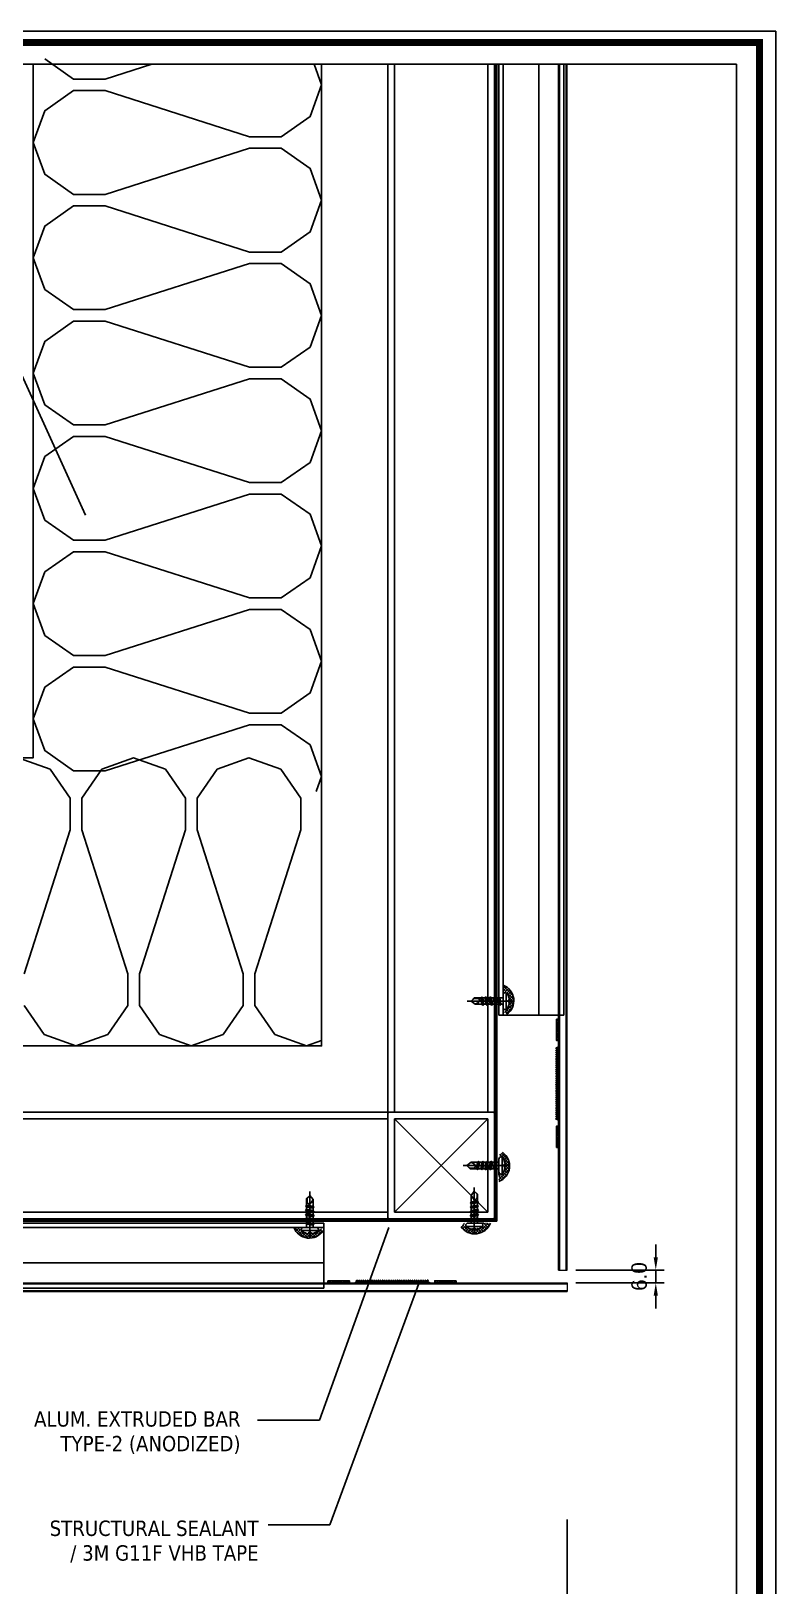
# Model space of a CAD drawing. Header units: millimetres. Extents: x 7297 to 60227, y -7497 to 19324.
# Drawn here: x 12195 to 12544, y 2849 to 3577 of the extents above; entities that cross this region are included whole.
import ezdxf

# ---------------------------------------------------------------- set-up
doc = ezdxf.new("R2010")
doc.units = ezdxf.units.MM
doc.linetypes.add('HIDDEN', pattern=[0.375, 0.25, -0.125])
for name, color, linetype in [('NS_AL_MOLD', 7, 'Continuous'), ('NS_COL_L-GREY', 8, 'Continuous'), ('NS_COL_RED', 1, 'Continuous'), ('NS_DIM', 1, 'Continuous'), ('NS_FORM', 7, 'Continuous'), ('NS_FRAME', 253, 'Continuous'), ('NS_GASKET_3M', 150, 'Continuous'), ('NS_INSUL', 8, 'Continuous'), ('NS_PIPE_FRAME', 2, 'Continuous'), ('NS_RIVET_SCREW', 1, 'Continuous'), ('NS_TEXT', 2, 'Continuous'), ('NS_WATERPROOF', 150, 'Continuous')]:
    doc.layers.add(name, color=color, linetype=linetype)
doc.layers.add('NS_AL_PANEL', color=32, linetype='Continuous', lineweight=9)
doc.styles.add('Expo M', font='Expo M.ttf')
doc.dimstyles.new('DS2', dxfattribs={"dimscale": 2, "dimtxt": 1.8, "dimasz": 1.5, "dimexe": 1, "dimexo": 1, "dimgap": 0.5, "dimtad": 1, "dimtoh": 1, "dimdec": 1, "dimzin": 1, "dimdsep": 46, "dimtxsty": 'Expo M', "dimcen": 2, "dimadec": 1, "dimazin": 0, "dimtfac": 1, "dimtdec": 4, "dimtix": 1, "dimtmove": 1, "dimatfit": 3, "dimfxl": 1, "dimtolj": 1, "dimtzin": 1, "dimarcsym": 0})
doc.dimstyles.new('N-SPACE', dxfattribs={"dimscale": 4, "dimtxt": 1.8, "dimasz": 1.5, "dimexe": 1, "dimexo": 1, "dimgap": 1, "dimtad": 1, "dimtoh": 1, "dimdec": 1, "dimzin": 1, "dimdsep": 46, "dimtxsty": 'Expo M', "dimcen": 2, "dimclrd": 1, "dimclre": 1, "dimclrt": 2, "dimadec": 1, "dimazin": 0, "dimtfac": 1, "dimtdec": 1, "dimtix": 1, "dimtmove": 1, "dimatfit": 3, "dimfxl": 1, "dimtolj": 1, "dimtzin": 1, "dimarcsym": 0})

# ---------------------------------------------------------------- blocks, each defined once
blk = doc.blocks.new('n-mid-bar')
blk.add_line((889.29, 1849.78), (885.29, 1849.78))
blk = doc.blocks.new('피스')
for p, q in [((-4, 1.5), (-4, 1)), ((-4, 1.5), (4, 1.5)), ((-3, 0), (3, 0)), ((-0.5, 2.98), (-0.4, 2.3)), ((-0.4, 2.3), (0.4, 2.3)), ((0, 4.99), (0, -16.77)), ((0.5, 2.98), (0.4, 2.3)), ((4, 1.5), (4, 1)), ((2, -1.5), (-2, -2)), ((-1.5, -1.5), (-2, -2)), ((-2, -2), (-1.5, -2.5)), ((-1.5, -3.5), (-2, -4)), ((2, -3.5), (-2, -4)), ((-2, -4), (-1.5, -4.5)), ((-1.5, -5.5), (-2, -6)), ((2, -5.5), (-2, -6)), ((-2, -6), (-1.5, -6.5)), ((-1.5, -0.5), (-1.5, -1.5)), ((1.5, -1), (-1.5, -1.5)), ((1.5, -2), (-1.5, -2.5)), ((-1.5, -2.5), (-1.5, -3.5)), ((1.5, -3), (-1.5, -3.5)), ((1.5, -4), (-1.5, -4.5)), ((-1.5, -4.5), (-1.5, -5.5)), ((1.5, -5), (-1.5, -5.5)), ((1.5, -6), (-1.5, -6.5)), ((-1.5, -6.5), (-1.5, -7.5)), ((1.5, -7), (-1.5, -7.5)), ((1.5, -0.5), (1.5, -1)), ((1.5, -1), (2, -1.5)), ((2, -1.5), (1.5, -2)), ((1.5, -2), (1.5, -3)), ((1.5, -3), (2, -3.5)), ((2, -3.5), (1.5, -4)), ((1.5, -4), (1.5, -5)), ((1.5, -5), (2, -5.5)), ((2, -5.5), (1.5, -6)), ((1.5, -6), (1.5, -7)), ((1.5, -7), (2, -7.5)), ((-1.5, -7.5), (-2, -8)), ((2, -7.5), (-2, -8)), ((-2, -8), (-1.5, -8.5)), ((-1.5, -9.5), (-2, -10)), ((2, -9.5), (-2, -10)), ((-2, -10), (-1.5, -10.5)), ((1.5, -8), (-1.5, -8.5)), ((-1.5, -8.5), (-1.5, -9.5)), ((1.5, -9), (-1.5, -9.5)), ((1.5, -10), (-1.5, -10.5)), ((-1.5, -10.5), (-1.5, -13.5)), ((0, -15), (-1.5, -13.5)), ((-1.27, -13.54), (-1.27, -11.97)), ((0, -15), (-1.27, -13.54)), ((0, -15), (1.5, -13.03)), ((1.5, -13.03), (0.6, -11.47)), ((2, -7.5), (1.5, -8)), ((1.5, -8), (1.5, -9)), ((1.5, -9), (2, -9.5)), ((2, -9.5), (1.5, -10)), ((1.5, -10), (1.5, -13.03))]:
    blk.add_line(p, q)
for centre, radius, start, end in [((0, -3.08), 6.08, 94.71456, 131.11209), ((-3, 1), 1, 180, 270), ((-2, -0.5), 0.5, 0, 90), ((0, -3.08), 6.08, 48.88791, 85.28544), ((2, -0.5), 0.5, 90, 180), ((3, 1), 1, 270, 0), ((-0.27, -11.97), 1, 30.08633, 180)]:
    blk.add_arc(centre, radius, start, end)
blk = doc.blocks.new('N-SCREW')
blk.add_blockref('피스', (17.25, -1.03))
blk = doc.blocks.new('*D787')
at = {"layer": 'NS_DIM', "color": 1, "lineweight": -2, "transparency": 16777216}
for p, q in [((11778.08, 2879.85), (11778.08, 2805.22)), ((12446.06, 2879.85), (12446.06, 2805.22)), ((12440.06, 2809.22), (11784.08, 2809.22))]:
    blk.add_line(p, q, dxfattribs=at)
at = {"layer": 'NS_DIM', "color": 1, "transparency": 16777216}
for points in [[(11784.08, 2810.22), (11784.08, 2808.22), (11778.08, 2809.22)], [(12440.06, 2810.22), (12440.06, 2808.22), (12446.06, 2809.22)]]:
    blk.add_solid(points, dxfattribs=at)
at = {"layer": 'NS_DIM', "color": 2, "transparency": 16777216, "insert": (12112.07, 2817), "char_height": 7.2, "attachment_point": 5, "style": 'Expo M'}
blk.add_mtext('\\A1;MODULE DIM', dxfattribs=at)
blk = doc.blocks.new('*D784')
at = {"layer": 'NS_DIM', "color": 1, "lineweight": -2, "transparency": 16777216}
for p, q in [((12487.53, 3002.61), (12487.53, 3008.61)), ((12450.06, 2996.61), (12491.53, 2996.61)), ((12487.53, 2996.61), (12487.53, 2990.61)), ((12450.06, 2990.61), (12491.53, 2990.61)), ((12487.53, 2984.61), (12487.53, 2978.61))]:
    blk.add_line(p, q, dxfattribs=at)
at = {"layer": 'NS_DIM', "color": 1, "transparency": 16777216}
for points in [[(12486.53, 3002.61), (12488.53, 3002.61), (12487.53, 2996.61)], [(12486.53, 2984.61), (12488.53, 2984.61), (12487.53, 2990.61)]]:
    blk.add_solid(points, dxfattribs=at)
at = {"layer": 'NS_DIM', "color": 2, "transparency": 16777216, "insert": (12479.75, 2993.61), "char_height": 7.2, "attachment_point": 5, "rotation": 90, "style": 'Expo M'}
blk.add_mtext('\\A1;6.0', dxfattribs=at)
blk = doc.blocks.new('AL-TEMPLATE')
at = {"color": 7, "ltscale": 2}
blk.add_lwpolyline([(1972.34, 1515.25), (1972.34, 921.25), (2812.34, 921.25), (2812.34, 1515.25)], close=True, dxfattribs=at)
at = {"color": 8, "const_width": 2.5}
blk.add_lwpolyline([(1976.34, 1509.45), (2808.34, 1509.45), (2808.34, 927.05), (1976.34, 927.05)], close=True, dxfattribs=at)
at = {"color": 9}
blk.add_lwpolyline([(1984.07, 1501.32), (2709.08, 1501.32), (2709.08, 935.18), (1984.07, 935.18)], close=True, dxfattribs=at)
blk = doc.blocks.new('*U98')
for p, q in [((1, 50), (0, 50)), ((0, 49), (0, 50)), ((0, 49), (0, 1)), ((49, 50), (1, 50)), ((3.2, 3.2), (46.8, 46.8)), ((46.8, 3.2), (3.2, 46.8)), ((49, 50), (50, 50)), ((50, 49), (50, 50)), ((50, 1), (50, 49)), ((0, 1), (0, 0)), ((1, 0), (0, 0)), ((50, 1), (50, 0)), ((1, 0), (49, 0)), ((49, 0), (50, 0))]:
    blk.add_line(p, q)
blk.add_lwpolyline([(3.2, 46.8), (3.2, 3.2), (46.8, 3.2), (46.8, 46.8)], close=True)
for centre, start, end in [((1, 49), 90, 180), ((49, 49), 0, 90), ((1, 1), 180, 270), ((49, 1), 270, 0)]:
    blk.add_arc(centre, 1, start, end)
blk = doc.blocks.new('*U181')
blk.add_lwpolyline([(0, 0), (50, 0), (50, 490.88), (0, 490.88)], close=True)
at = {"linetype": 'HIDDEN'}
blk.add_lwpolyline([(3.2, 0), (46.8, 0), (46.8, 490.88), (3.2, 490.88)], close=True, dxfattribs=at)
blk = doc.blocks.new('*U182')
blk.add_lwpolyline([(0, 0), (50, 0), (50, 381.25), (0, 381.25)], close=True)
at = {"linetype": 'HIDDEN'}
blk.add_lwpolyline([(3.2, 0), (46.8, 0), (46.8, 381.25), (3.2, 381.25)], close=True, dxfattribs=at)

msp = doc.modelspace()

# ---------------------------------------------------------------- hatches: boundary and pattern name
at = {"layer": 'NS_COL_RED'}
h = msp.add_hatch(dxfattribs=at)
h.set_pattern_fill('ANSI37', color=256, scale=0.3, style=0, pattern_type=2)
h.set_pattern_definition([(45, (-749172.0174, -86006.9889), (-0.6735192091, 0.6735192091), []), (135, (-749172.0174, -86006.9889), (-0.6735192091, -0.6735192091), [])])
h.paths.add_polyline_path([(12417.72, 3116.43), (12416.06, 3117.68), (12416.06, 3117.94), (12416.69, 3117.94), (12416.71, 3117.94), (12416.74, 3117.94), (12416.77, 3117.94), (12416.8, 3117.95), (12416.83, 3117.95), (12416.86, 3117.95), (12416.89, 3117.95), (12416.92, 3117.96), (12416.95, 3117.96), (12416.98, 3117.97), (12417.01, 3117.98), (12417.05, 3117.98), (12417.08, 3117.99), (12417.11, 3118), (12417.14, 3118.01), (12417.17, 3118.02), (12417.2, 3118.03), (12417.23, 3118.04), (12417.26, 3118.05), (12417.29, 3118.07), (12417.32, 3118.08), (12417.35, 3118.1), (12417.38, 3118.11), (12417.4, 3118.13), (12417.43, 3118.14), (12417.46, 3118.16), (12417.49, 3118.18), (12417.52, 3118.2), (12417.54, 3118.22), (12417.57, 3118.24), (12417.59, 3118.26), (12417.62, 3118.28), (12417.64, 3118.3), (12417.67, 3118.33), (12417.69, 3118.35), (12417.72, 3118.37), (12417.74, 3118.4), (12417.76, 3118.42), (12417.78, 3118.45), (12417.8, 3118.48), (12417.82, 3118.5), (12417.84, 3118.53), (12417.86, 3118.56), (12417.88, 3118.58), (12417.89, 3118.61), (12417.91, 3118.64), (12417.92, 3118.67), (12417.94, 3118.7), (12417.95, 3118.73), (12417.97, 3118.75), (12417.98, 3118.78), (12417.99, 3118.81), (12418, 3118.84), (12418.01, 3118.87), (12418.02, 3118.9), (12418.03, 3118.93), (12418.04, 3118.96), (12418.05, 3118.99), (12418.05, 3119.02), (12418.06, 3119.05), (12418.07, 3119.08), (12418.07, 3119.11), (12418.07, 3119.14), (12418.08, 3119.16), (12418.19, 3119.58), (12418.29, 3120), (12418.33, 3120.22), (12418.37, 3120.43), (12418.41, 3120.65), (12418.44, 3120.86), (12418.47, 3121.08), (12418.49, 3121.3), (12418.52, 3121.51), (12418.53, 3121.73), (12418.55, 3121.95), (12418.56, 3122.17), (12418.56, 3122.39), (12418.56, 3122.61), (12418.56, 3122.83), (12418.56, 3123.05), (12418.55, 3123.27), (12418.53, 3123.49), (12418.52, 3123.71), (12418.49, 3123.92), (12418.47, 3124.14), (12418.44, 3124.36), (12418.41, 3124.57), (12418.37, 3124.79), (12418.33, 3125), (12418.29, 3125.22), (12418.19, 3125.64), (12418.08, 3126.06), (12418.07, 3126.08), (12418.07, 3126.11), (12418.07, 3126.14), (12418.06, 3126.17), (12418.05, 3126.2), (12418.05, 3126.23), (12418.04, 3126.25), (12418.03, 3126.28), (12418.02, 3126.31), (12418.02, 3126.34), (12418.01, 3126.37), (12418, 3126.4), (12417.98, 3126.43), (12417.97, 3126.45), (12417.96, 3126.48), (12417.95, 3126.51), (12417.93, 3126.54), (12417.92, 3126.57), (12417.9, 3126.59), (12417.89, 3126.62), (12417.87, 3126.65), (12417.85, 3126.67), (12417.83, 3126.7), (12417.82, 3126.73), (12417.8, 3126.75), (12417.78, 3126.78), (12417.76, 3126.8), (12417.73, 3126.82), (12417.71, 3126.85), (12417.69, 3126.87), (12417.67, 3126.89), (12417.64, 3126.92), (12417.62, 3126.94), (12417.6, 3126.96), (12417.57, 3126.98), (12417.55, 3127), (12417.52, 3127.02), (12417.49, 3127.04), (12417.47, 3127.05), (12417.44, 3127.07), (12417.41, 3127.09), (12417.39, 3127.1), (12417.36, 3127.12), (12417.33, 3127.13), (12417.3, 3127.15), (12417.27, 3127.16), (12417.24, 3127.17), (12417.21, 3127.18), (12417.19, 3127.19), (12417.16, 3127.2), (12417.13, 3127.21), (12417.1, 3127.22), (12417.07, 3127.23), (12417.04, 3127.24), (12417.01, 3127.25), (12416.98, 3127.25), (12416.95, 3127.26), (12416.92, 3127.26), (12416.89, 3127.27), (12416.86, 3127.27), (12416.84, 3127.27), (12416.81, 3127.27), (12416.78, 3127.28), (12416.75, 3127.28), (12416.06, 3127.28), (12416.06, 3130.12), (12416.29, 3130.03), (12416.53, 3129.93), (12416.76, 3129.82), (12416.99, 3129.7), (12417.22, 3129.57), (12417.44, 3129.43), (12417.66, 3129.29), (12417.88, 3129.14), (12418.09, 3128.98), (12418.3, 3128.81), (12418.5, 3128.63), (12418.7, 3128.45), (12418.89, 3128.26), (12419.07, 3128.06), (12419.25, 3127.85), (12419.42, 3127.64), (12419.59, 3127.43), (12419.74, 3127.2), (12419.89, 3126.98), (12420.03, 3126.75), (12420.16, 3126.51), (12420.28, 3126.27), (12420.4, 3126.03), (12420.5, 3125.78), (12420.6, 3125.54), (12420.68, 3125.29), (12420.76, 3125.04), (12420.83, 3124.79), (12420.89, 3124.53), (12420.94, 3124.28), (12420.99, 3124.03), (12421.02, 3123.78), (12421.05, 3123.53), (12421.07, 3123.28), (12421.08, 3123.02), (12421.08, 3122.76), (12421.07, 3122.5), (12421.06, 3122.24), (12421.03, 3121.97), (12421, 3121.71), (12420.95, 3121.45), (12420.9, 3121.19), (12420.84, 3120.92), (12420.77, 3120.66), (12420.69, 3120.41), (12420.6, 3120.15), (12420.5, 3119.9), (12420.4, 3119.65), (12420.28, 3119.4), (12420.16, 3119.16), (12420.03, 3118.93), (12419.89, 3118.69), (12419.74, 3118.47), (12419.58, 3118.25), (12419.42, 3118.04), (12419.25, 3117.83), (12419.08, 3117.63), (12418.9, 3117.43), (12418.72, 3117.25), (12418.53, 3117.07), (12418.33, 3116.9), (12418.13, 3116.74), (12417.93, 3116.58)], flags=0)
h = msp.add_hatch(dxfattribs=at)
h.set_pattern_fill('ANSI37', color=256, scale=0.3, angle=90, style=0, pattern_type=2)
h.set_pattern_definition([(135, (98754.5573, -747617.5915), (-0.6735192091, -0.6735192091), []), (225, (98754.5573, -747617.5915), (0.6735192091, -0.6735192091), [])])
h.paths.add_polyline_path([(12415.72, 3051.79), (12414.06, 3050.54), (12414.06, 3050.28), (12414.69, 3050.28), (12414.71, 3050.28), (12414.74, 3050.28), (12414.77, 3050.28), (12414.8, 3050.27), (12414.83, 3050.27), (12414.86, 3050.27), (12414.89, 3050.27), (12414.92, 3050.26), (12414.95, 3050.26), (12414.98, 3050.25), (12415.01, 3050.24), (12415.05, 3050.24), (12415.08, 3050.23), (12415.11, 3050.22), (12415.14, 3050.21), (12415.17, 3050.2), (12415.2, 3050.19), (12415.23, 3050.18), (12415.26, 3050.17), (12415.29, 3050.15), (12415.32, 3050.14), (12415.35, 3050.12), (12415.38, 3050.11), (12415.4, 3050.09), (12415.43, 3050.08), (12415.46, 3050.06), (12415.49, 3050.04), (12415.52, 3050.02), (12415.54, 3050), (12415.57, 3049.98), (12415.59, 3049.96), (12415.62, 3049.94), (12415.64, 3049.92), (12415.67, 3049.89), (12415.69, 3049.87), (12415.72, 3049.84), (12415.74, 3049.82), (12415.76, 3049.8), (12415.78, 3049.77), (12415.8, 3049.74), (12415.82, 3049.72), (12415.84, 3049.69), (12415.86, 3049.66), (12415.88, 3049.64), (12415.89, 3049.61), (12415.91, 3049.58), (12415.92, 3049.55), (12415.94, 3049.52), (12415.95, 3049.49), (12415.97, 3049.47), (12415.98, 3049.44), (12415.99, 3049.41), (12416, 3049.38), (12416.01, 3049.35), (12416.02, 3049.32), (12416.03, 3049.29), (12416.04, 3049.26), (12416.05, 3049.23), (12416.05, 3049.2), (12416.06, 3049.17), (12416.07, 3049.14), (12416.07, 3049.11), (12416.07, 3049.08), (12416.08, 3049.06), (12416.19, 3048.64), (12416.29, 3048.22), (12416.33, 3048), (12416.37, 3047.79), (12416.41, 3047.57), (12416.44, 3047.36), (12416.47, 3047.14), (12416.49, 3046.92), (12416.52, 3046.71), (12416.53, 3046.49), (12416.55, 3046.27), (12416.56, 3046.05), (12416.56, 3045.83), (12416.56, 3045.61), (12416.56, 3045.39), (12416.56, 3045.17), (12416.55, 3044.95), (12416.53, 3044.73), (12416.52, 3044.51), (12416.49, 3044.3), (12416.47, 3044.08), (12416.44, 3043.86), (12416.41, 3043.65), (12416.37, 3043.43), (12416.33, 3043.22), (12416.29, 3043), (12416.19, 3042.58), (12416.08, 3042.16), (12416.07, 3042.14), (12416.07, 3042.11), (12416.07, 3042.08), (12416.06, 3042.05), (12416.05, 3042.02), (12416.05, 3041.99), (12416.04, 3041.97), (12416.03, 3041.94), (12416.02, 3041.91), (12416.02, 3041.88), (12416.01, 3041.85), (12416, 3041.82), (12415.98, 3041.79), (12415.97, 3041.77), (12415.96, 3041.74), (12415.95, 3041.71), (12415.93, 3041.68), (12415.92, 3041.65), (12415.9, 3041.63), (12415.89, 3041.6), (12415.87, 3041.57), (12415.85, 3041.55), (12415.83, 3041.52), (12415.82, 3041.49), (12415.8, 3041.47), (12415.78, 3041.44), (12415.76, 3041.42), (12415.73, 3041.4), (12415.71, 3041.37), (12415.69, 3041.35), (12415.67, 3041.33), (12415.64, 3041.3), (12415.62, 3041.28), (12415.6, 3041.26), (12415.57, 3041.24), (12415.55, 3041.22), (12415.52, 3041.2), (12415.49, 3041.18), (12415.47, 3041.17), (12415.44, 3041.15), (12415.41, 3041.13), (12415.39, 3041.12), (12415.36, 3041.1), (12415.33, 3041.09), (12415.3, 3041.07), (12415.27, 3041.06), (12415.24, 3041.05), (12415.21, 3041.04), (12415.19, 3041.03), (12415.16, 3041.02), (12415.13, 3041.01), (12415.1, 3041), (12415.07, 3040.99), (12415.04, 3040.98), (12415.01, 3040.97), (12414.98, 3040.97), (12414.95, 3040.96), (12414.92, 3040.96), (12414.89, 3040.95), (12414.86, 3040.95), (12414.84, 3040.95), (12414.81, 3040.95), (12414.78, 3040.94), (12414.75, 3040.94), (12414.06, 3040.94), (12414.06, 3038.1), (12414.29, 3038.19), (12414.53, 3038.29), (12414.76, 3038.4), (12414.99, 3038.52), (12415.22, 3038.65), (12415.44, 3038.79), (12415.66, 3038.93), (12415.88, 3039.08), (12416.09, 3039.24), (12416.3, 3039.41), (12416.5, 3039.59), (12416.7, 3039.77), (12416.89, 3039.96), (12417.07, 3040.16), (12417.25, 3040.37), (12417.42, 3040.58), (12417.59, 3040.79), (12417.74, 3041.02), (12417.89, 3041.24), (12418.03, 3041.47), (12418.16, 3041.71), (12418.28, 3041.95), (12418.4, 3042.19), (12418.5, 3042.44), (12418.6, 3042.68), (12418.68, 3042.93), (12418.76, 3043.18), (12418.83, 3043.43), (12418.89, 3043.69), (12418.94, 3043.94), (12418.99, 3044.19), (12419.02, 3044.44), (12419.05, 3044.69), (12419.07, 3044.94), (12419.08, 3045.2), (12419.08, 3045.46), (12419.07, 3045.72), (12419.06, 3045.98), (12419.03, 3046.25), (12419, 3046.51), (12418.95, 3046.77), (12418.9, 3047.03), (12418.84, 3047.3), (12418.77, 3047.56), (12418.69, 3047.81), (12418.6, 3048.07), (12418.5, 3048.32), (12418.4, 3048.57), (12418.28, 3048.82), (12418.16, 3049.06), (12418.03, 3049.29), (12417.89, 3049.53), (12417.74, 3049.75), (12417.58, 3049.97), (12417.42, 3050.18), (12417.25, 3050.39), (12417.08, 3050.59), (12416.9, 3050.78), (12416.72, 3050.97), (12416.53, 3051.15), (12416.33, 3051.32), (12416.13, 3051.48), (12415.93, 3051.64)], flags=0)
h = msp.add_hatch(dxfattribs=at)
h.set_pattern_fill('ANSI37', color=256, scale=0.3, style=0, pattern_type=2)
h.set_pattern_definition([(45, (-749156.5174, -86006.9889), (-0.6735192091, 0.6735192091), []), (135, (-749156.5174, -86006.9889), (-0.6735192091, -0.6735192091), [])])
h.paths.add_polyline_path([(12331.73, 3014.94), (12330.49, 3016.61), (12330.23, 3016.61), (12330.23, 3015.98), (12330.23, 3015.95), (12330.23, 3015.93), (12330.22, 3015.9), (12330.22, 3015.87), (12330.22, 3015.84), (12330.22, 3015.81), (12330.21, 3015.78), (12330.21, 3015.75), (12330.21, 3015.72), (12330.2, 3015.68), (12330.19, 3015.65), (12330.19, 3015.62), (12330.18, 3015.59), (12330.17, 3015.56), (12330.16, 3015.53), (12330.15, 3015.5), (12330.14, 3015.47), (12330.13, 3015.44), (12330.12, 3015.41), (12330.1, 3015.38), (12330.09, 3015.35), (12330.07, 3015.32), (12330.06, 3015.29), (12330.04, 3015.27), (12330.02, 3015.24), (12330.01, 3015.21), (12329.99, 3015.18), (12329.97, 3015.15), (12329.95, 3015.13), (12329.93, 3015.1), (12329.91, 3015.07), (12329.89, 3015.05), (12329.86, 3015.02), (12329.84, 3015), (12329.82, 3014.98), (12329.79, 3014.95), (12329.77, 3014.93), (12329.74, 3014.91), (12329.72, 3014.89), (12329.69, 3014.87), (12329.67, 3014.85), (12329.64, 3014.83), (12329.61, 3014.81), (12329.59, 3014.79), (12329.56, 3014.78), (12329.53, 3014.76), (12329.5, 3014.74), (12329.47, 3014.73), (12329.44, 3014.72), (12329.41, 3014.7), (12329.39, 3014.69), (12329.36, 3014.68), (12329.33, 3014.67), (12329.3, 3014.66), (12329.27, 3014.65), (12329.24, 3014.64), (12329.21, 3014.63), (12329.18, 3014.62), (12329.15, 3014.62), (12329.12, 3014.61), (12329.09, 3014.6), (12329.06, 3014.6), (12329.03, 3014.59), (12329, 3014.59), (12328.59, 3014.48), (12328.17, 3014.38), (12327.95, 3014.34), (12327.74, 3014.3), (12327.52, 3014.26), (12327.31, 3014.23), (12327.09, 3014.2), (12326.87, 3014.17), (12326.65, 3014.15), (12326.44, 3014.14), (12326.22, 3014.12), (12326, 3014.11), (12325.78, 3014.11), (12325.56, 3014.11), (12325.34, 3014.11), (12325.12, 3014.11), (12324.9, 3014.12), (12324.68, 3014.14), (12324.46, 3014.15), (12324.24, 3014.17), (12324.03, 3014.2), (12323.81, 3014.23), (12323.59, 3014.26), (12323.38, 3014.3), (12323.17, 3014.34), (12322.95, 3014.38), (12322.53, 3014.48), (12322.11, 3014.59), (12322.09, 3014.59), (12322.06, 3014.6), (12322.03, 3014.6), (12322, 3014.61), (12321.97, 3014.61), (12321.94, 3014.62), (12321.91, 3014.63), (12321.89, 3014.64), (12321.86, 3014.64), (12321.83, 3014.65), (12321.8, 3014.66), (12321.77, 3014.67), (12321.74, 3014.68), (12321.71, 3014.7), (12321.69, 3014.71), (12321.66, 3014.72), (12321.63, 3014.74), (12321.6, 3014.75), (12321.58, 3014.77), (12321.55, 3014.78), (12321.52, 3014.8), (12321.5, 3014.82), (12321.47, 3014.83), (12321.44, 3014.85), (12321.42, 3014.87), (12321.39, 3014.89), (12321.37, 3014.91), (12321.34, 3014.93), (12321.32, 3014.96), (12321.3, 3014.98), (12321.28, 3015), (12321.25, 3015.03), (12321.23, 3015.05), (12321.21, 3015.07), (12321.19, 3015.1), (12321.17, 3015.12), (12321.15, 3015.15), (12321.13, 3015.18), (12321.12, 3015.2), (12321.1, 3015.23), (12321.08, 3015.26), (12321.07, 3015.28), (12321.05, 3015.31), (12321.04, 3015.34), (12321.02, 3015.37), (12321.01, 3015.4), (12321, 3015.43), (12320.99, 3015.45), (12320.97, 3015.48), (12320.96, 3015.51), (12320.95, 3015.54), (12320.95, 3015.57), (12320.94, 3015.6), (12320.93, 3015.63), (12320.92, 3015.66), (12320.92, 3015.69), (12320.91, 3015.72), (12320.91, 3015.75), (12320.9, 3015.78), (12320.9, 3015.8), (12320.9, 3015.83), (12320.89, 3015.86), (12320.89, 3015.89), (12320.89, 3015.92), (12320.89, 3016.61), (12318.05, 3016.61), (12318.14, 3016.38), (12318.24, 3016.14), (12318.35, 3015.91), (12318.47, 3015.68), (12318.6, 3015.45), (12318.74, 3015.23), (12318.88, 3015.01), (12319.03, 3014.79), (12319.19, 3014.58), (12319.36, 3014.37), (12319.54, 3014.17), (12319.72, 3013.97), (12319.91, 3013.78), (12320.11, 3013.59), (12320.32, 3013.42), (12320.53, 3013.25), (12320.74, 3013.08), (12320.96, 3012.93), (12321.19, 3012.78), (12321.42, 3012.64), (12321.66, 3012.51), (12321.9, 3012.39), (12322.14, 3012.27), (12322.38, 3012.17), (12322.63, 3012.07), (12322.88, 3011.98), (12323.13, 3011.91), (12323.38, 3011.84), (12323.63, 3011.78), (12323.89, 3011.72), (12324.14, 3011.68), (12324.39, 3011.65), (12324.64, 3011.62), (12324.89, 3011.6), (12325.15, 3011.59), (12325.41, 3011.59), (12325.67, 3011.6), (12325.93, 3011.61), (12326.19, 3011.64), (12326.46, 3011.67), (12326.72, 3011.71), (12326.98, 3011.77), (12327.24, 3011.83), (12327.5, 3011.9), (12327.76, 3011.98), (12328.02, 3012.07), (12328.27, 3012.17), (12328.52, 3012.27), (12328.77, 3012.39), (12329.01, 3012.51), (12329.24, 3012.64), (12329.47, 3012.78), (12329.7, 3012.93), (12329.92, 3013.09), (12330.13, 3013.25), (12330.34, 3013.41), (12330.54, 3013.59), (12330.73, 3013.77), (12330.92, 3013.95), (12331.1, 3014.14), (12331.27, 3014.34), (12331.43, 3014.54), (12331.59, 3014.74)], flags=0)
h = msp.add_hatch(dxfattribs=at)
h.set_pattern_fill('ANSI37', color=256, scale=0.3, angle=90, style=0, pattern_type=2)
h.set_pattern_definition([(135, (98770.0573, -747617.5915), (-0.6735192091, -0.6735192091), []), (225, (98770.0573, -747617.5915), (0.6735192091, -0.6735192091), [])])
h.paths.add_polyline_path([(12396.38, 3016.94), (12397.63, 3018.61), (12397.89, 3018.61), (12397.89, 3017.98), (12397.89, 3017.95), (12397.89, 3017.93), (12397.89, 3017.9), (12397.89, 3017.87), (12397.9, 3017.84), (12397.9, 3017.81), (12397.9, 3017.78), (12397.91, 3017.75), (12397.91, 3017.72), (12397.92, 3017.68), (12397.92, 3017.65), (12397.93, 3017.62), (12397.94, 3017.59), (12397.95, 3017.56), (12397.96, 3017.53), (12397.97, 3017.5), (12397.98, 3017.47), (12397.99, 3017.44), (12398, 3017.41), (12398.02, 3017.38), (12398.03, 3017.35), (12398.04, 3017.32), (12398.06, 3017.29), (12398.08, 3017.27), (12398.09, 3017.24), (12398.11, 3017.21), (12398.13, 3017.18), (12398.15, 3017.15), (12398.17, 3017.13), (12398.19, 3017.1), (12398.21, 3017.07), (12398.23, 3017.05), (12398.25, 3017.02), (12398.28, 3017), (12398.3, 3016.98), (12398.32, 3016.95), (12398.35, 3016.93), (12398.37, 3016.91), (12398.4, 3016.89), (12398.42, 3016.87), (12398.45, 3016.85), (12398.48, 3016.83), (12398.51, 3016.81), (12398.53, 3016.79), (12398.56, 3016.78), (12398.59, 3016.76), (12398.62, 3016.74), (12398.65, 3016.73), (12398.67, 3016.72), (12398.7, 3016.7), (12398.73, 3016.69), (12398.76, 3016.68), (12398.79, 3016.67), (12398.82, 3016.66), (12398.85, 3016.65), (12398.88, 3016.64), (12398.91, 3016.63), (12398.94, 3016.62), (12398.97, 3016.62), (12399, 3016.61), (12399.03, 3016.6), (12399.06, 3016.6), (12399.08, 3016.59), (12399.11, 3016.59), (12399.53, 3016.48), (12399.95, 3016.38), (12400.17, 3016.34), (12400.38, 3016.3), (12400.59, 3016.26), (12400.81, 3016.23), (12401.03, 3016.2), (12401.24, 3016.17), (12401.46, 3016.15), (12401.68, 3016.14), (12401.9, 3016.12), (12402.12, 3016.11), (12402.34, 3016.11), (12402.56, 3016.11), (12402.78, 3016.11), (12403, 3016.11), (12403.22, 3016.12), (12403.44, 3016.14), (12403.65, 3016.15), (12403.87, 3016.17), (12404.09, 3016.2), (12404.31, 3016.23), (12404.52, 3016.26), (12404.74, 3016.3), (12404.95, 3016.34), (12405.17, 3016.38), (12405.59, 3016.48), (12406, 3016.59), (12406.03, 3016.59), (12406.06, 3016.6), (12406.09, 3016.6), (12406.12, 3016.61), (12406.15, 3016.61), (12406.17, 3016.62), (12406.2, 3016.63), (12406.23, 3016.64), (12406.26, 3016.64), (12406.29, 3016.65), (12406.32, 3016.66), (12406.35, 3016.67), (12406.37, 3016.68), (12406.4, 3016.7), (12406.43, 3016.71), (12406.46, 3016.72), (12406.49, 3016.74), (12406.51, 3016.75), (12406.54, 3016.77), (12406.57, 3016.78), (12406.6, 3016.8), (12406.62, 3016.82), (12406.65, 3016.83), (12406.67, 3016.85), (12406.7, 3016.87), (12406.72, 3016.89), (12406.75, 3016.91), (12406.77, 3016.93), (12406.8, 3016.96), (12406.82, 3016.98), (12406.84, 3017), (12406.86, 3017.03), (12406.89, 3017.05), (12406.91, 3017.07), (12406.93, 3017.1), (12406.95, 3017.12), (12406.97, 3017.15), (12406.98, 3017.18), (12407, 3017.2), (12407.02, 3017.23), (12407.04, 3017.26), (12407.05, 3017.28), (12407.07, 3017.31), (12407.08, 3017.34), (12407.1, 3017.37), (12407.11, 3017.4), (12407.12, 3017.43), (12407.13, 3017.45), (12407.14, 3017.48), (12407.15, 3017.51), (12407.16, 3017.54), (12407.17, 3017.57), (12407.18, 3017.6), (12407.19, 3017.63), (12407.19, 3017.66), (12407.2, 3017.69), (12407.21, 3017.72), (12407.21, 3017.75), (12407.21, 3017.78), (12407.22, 3017.8), (12407.22, 3017.83), (12407.22, 3017.86), (12407.22, 3017.89), (12407.23, 3017.92), (12407.23, 3018.61), (12410.07, 3018.61), (12409.98, 3018.38), (12409.88, 3018.14), (12409.77, 3017.91), (12409.65, 3017.68), (12409.52, 3017.45), (12409.38, 3017.23), (12409.24, 3017.01), (12409.09, 3016.79), (12408.92, 3016.58), (12408.76, 3016.37), (12408.58, 3016.17), (12408.4, 3015.97), (12408.2, 3015.78), (12408.01, 3015.59), (12407.8, 3015.42), (12407.59, 3015.25), (12407.38, 3015.08), (12407.15, 3014.93), (12406.93, 3014.78), (12406.7, 3014.64), (12406.46, 3014.51), (12406.22, 3014.39), (12405.98, 3014.27), (12405.73, 3014.17), (12405.49, 3014.07), (12405.24, 3013.98), (12404.99, 3013.91), (12404.74, 3013.84), (12404.48, 3013.78), (12404.23, 3013.72), (12403.98, 3013.68), (12403.73, 3013.65), (12403.48, 3013.62), (12403.22, 3013.6), (12402.97, 3013.59), (12402.71, 3013.59), (12402.45, 3013.6), (12402.19, 3013.61), (12401.92, 3013.64), (12401.66, 3013.67), (12401.4, 3013.71), (12401.13, 3013.77), (12400.87, 3013.83), (12400.61, 3013.9), (12400.36, 3013.98), (12400.1, 3014.07), (12399.85, 3014.17), (12399.6, 3014.27), (12399.35, 3014.39), (12399.11, 3014.51), (12398.87, 3014.64), (12398.64, 3014.78), (12398.42, 3014.93), (12398.2, 3015.09), (12397.98, 3015.25), (12397.78, 3015.41), (12397.58, 3015.59), (12397.38, 3015.77), (12397.2, 3015.95), (12397.02, 3016.14), (12396.85, 3016.34), (12396.69, 3016.54), (12396.53, 3016.74)], flags=0)
at = {"layer": 'NS_GASKET_3M'}
h = msp.add_hatch(dxfattribs=at)
h.set_pattern_fill('JIS_WOOD', color=256, angle=90, style=0, pattern_type=2)
h.set_pattern_definition([(135, (15796.57424, 9321.3949), (-0.5, -0.5), [])])
h.paths.add_polyline_path([(12441.06, 3114.11), (12441.06, 3104.11), (12442.06, 3104.11), (12442.06, 3114.11)], flags=0)
h = msp.add_hatch(dxfattribs=at)
h.set_pattern_fill('ANSI31', color=256, angle=90)
h.set_pattern_definition([(135, (12262.63995, 2547.0111), (-0.088388348, -0.088388348), [])])
h.paths.add_polyline_path([(12441.06, 3101.11), (12440.56, 3100.61), (12441.06, 3100.11), (12440.56, 3099.61), (12441.06, 3099.11), (12440.56, 3098.61), (12441.06, 3098.11), (12440.56, 3097.61), (12441.06, 3097.11), (12440.56, 3096.61), (12441.06, 3096.11), (12440.56, 3095.61), (12441.06, 3095.11), (12440.56, 3094.61), (12441.06, 3094.11), (12440.56, 3093.61), (12441.06, 3093.11), (12440.56, 3092.61), (12441.06, 3092.11), (12440.56, 3091.61), (12441.06, 3091.11), (12440.56, 3090.61), (12441.06, 3090.11), (12440.56, 3089.61), (12441.06, 3089.11), (12440.56, 3088.61), (12441.06, 3088.11), (12440.56, 3087.61), (12441.06, 3087.11), (12440.56, 3086.61), (12441.06, 3086.11), (12440.56, 3085.61), (12441.06, 3085.11), (12440.56, 3084.61), (12441.06, 3084.11), (12440.56, 3083.61), (12441.06, 3083.11), (12440.56, 3082.61), (12441.06, 3082.11), (12440.56, 3081.61), (12441.06, 3081.11), (12440.56, 3080.61), (12441.06, 3080.11), (12440.56, 3079.61), (12441.06, 3079.11), (12440.56, 3078.61), (12441.06, 3078.11), (12440.56, 3077.61), (12441.06, 3077.11), (12440.56, 3076.61), (12441.06, 3076.11), (12440.56, 3075.61), (12441.06, 3075.11), (12440.56, 3074.61), (12441.06, 3074.11), (12440.56, 3073.61), (12441.06, 3073.11), (12440.56, 3072.61), (12441.06, 3072.11), (12440.56, 3071.61), (12441.06, 3071.11), (12440.56, 3070.61), (12441.06, 3070.11), (12440.56, 3069.61), (12441.06, 3069.11), (12440.56, 3068.61), (12441.06, 3068.11), (12440.56, 3067.61), (12441.06, 3067.11, -0.414214), (12442.06, 3066.11), (12442.06, 3102.11, -0.414214)])
at = {"layer": 'NS_GASKET_3M', "extrusion": (0, 0, -1)}
h = msp.add_hatch(dxfattribs=at)
h.set_pattern_fill('JIS_WOOD', color=256, angle=-90, style=0, pattern_type=2)
h.set_pattern_definition([(315, (-15796.57424, -4170.2843), (0.5, 0.5), [])])
h.paths.add_polyline_path([(-12441.06, 3054.11), (-12441.06, 3064.11), (-12442.06, 3064.11), (-12442.06, 3054.11)], flags=0)
at = {"layer": 'NS_GASKET_3M'}
h = msp.add_hatch(dxfattribs=at)
h.set_pattern_fill('JIS_WOOD', color=256, angle=90, style=0, pattern_type=2)
h.set_pattern_definition([(135, (15812.07424, 9321.3949), (-0.5, -0.5), [])])
h.paths.add_polyline_path([(12334.06, 2991.61), (12344.06, 2991.61), (12344.06, 2990.61), (12334.06, 2990.61)], flags=0)
h = msp.add_hatch(dxfattribs=at)
h.set_pattern_fill('ANSI31', color=256, angle=90)
h.set_pattern_definition([(135, (12278.13995, 2547.0111), (-0.088388348, -0.088388348), [])])
h.paths.add_polyline_path([(12347.06, 2991.61), (12347.56, 2992.11), (12348.06, 2991.61), (12348.56, 2992.11), (12349.06, 2991.61), (12349.56, 2992.11), (12350.06, 2991.61), (12350.56, 2992.11), (12351.06, 2991.61), (12351.56, 2992.11), (12352.06, 2991.61), (12352.56, 2992.11), (12353.06, 2991.61), (12353.56, 2992.11), (12354.06, 2991.61), (12354.56, 2992.11), (12355.06, 2991.61), (12355.56, 2992.11), (12356.06, 2991.61), (12356.56, 2992.11), (12357.06, 2991.61), (12357.56, 2992.11), (12358.06, 2991.61), (12358.56, 2992.11), (12359.06, 2991.61), (12359.56, 2992.11), (12360.06, 2991.61), (12360.56, 2992.11), (12361.06, 2991.61), (12361.56, 2992.11), (12362.06, 2991.61), (12362.56, 2992.11), (12363.06, 2991.61), (12363.56, 2992.11), (12364.06, 2991.61), (12364.56, 2992.11), (12365.06, 2991.61), (12365.56, 2992.11), (12366.06, 2991.61), (12366.56, 2992.11), (12367.06, 2991.61), (12367.56, 2992.11), (12368.06, 2991.61), (12368.56, 2992.11), (12369.06, 2991.61), (12369.56, 2992.11), (12370.06, 2991.61), (12370.56, 2992.11), (12371.06, 2991.61), (12371.56, 2992.11), (12372.06, 2991.61), (12372.56, 2992.11), (12373.06, 2991.61), (12373.56, 2992.11), (12374.06, 2991.61), (12374.56, 2992.11), (12375.06, 2991.61), (12375.56, 2992.11), (12376.06, 2991.61), (12376.56, 2992.11), (12377.06, 2991.61), (12377.56, 2992.11), (12378.06, 2991.61), (12378.56, 2992.11), (12379.06, 2991.61), (12379.56, 2992.11), (12380.06, 2991.61), (12380.56, 2992.11), (12381.06, 2991.61, 0.414214), (12382.06, 2990.61), (12346.06, 2990.61, 0.414214)])
at = {"layer": 'NS_GASKET_3M', "extrusion": (0, 0, -1)}
h = msp.add_hatch(dxfattribs=at)
h.set_pattern_fill('JIS_WOOD', color=256, angle=-90, style=0, pattern_type=2)
h.set_pattern_definition([(315, (-15812.07424, -4170.2843), (0.5, 0.5), [])])
h.paths.add_polyline_path([(-12394.06, 2991.61), (-12384.06, 2991.61), (-12384.06, 2990.61), (-12394.06, 2990.61)], flags=0)

# ---------------------------------------------------------------- linework, layer by layer
at = {"layer": 'NS_AL_PANEL'}
for p, q in [((12442.06, 2996.61), (12442.06, 3561.49)), ((12442.56, 2996.61), (12442.56, 3561.49)), ((12445.56, 2996.61), (12445.56, 3561.49)), ((12446.06, 2996.61), (12446.06, 3561.49)), ((12442.06, 2996.61), (12446.06, 2996.61)), ((11778.08, 2990.61), (12446.06, 2990.61)), ((11778.08, 2990.11), (12446.06, 2990.11)), ((11778.08, 2987.11), (12446.06, 2987.11)), ((11778.08, 2986.61), (12446.06, 2986.61)), ((12446.06, 2990.61), (12446.06, 2986.61))]:
    msp.add_line(p, q, dxfattribs=at)
at = {"layer": 'NS_COL_L-GREY'}
for p, q in [((12414.06, 3561.49), (12414.06, 3116.11)), ((12416.06, 3561.49), (12416.06, 3116.11)), ((12432.72, 3561.49), (12432.72, 3116.11)), ((12444.56, 3561.49), (12444.56, 3116.11)), ((12444.56, 3116.11), (12414.06, 3116.11)), ((11778.08, 3018.61), (12332.06, 3018.61)), ((11778.08, 3016.61), (12332.06, 3016.61)), ((12332.06, 2988.11), (12332.06, 3018.61)), ((11778.08, 2999.95), (12332.06, 2999.95)), ((11778.08, 2988.11), (12332.06, 2988.11))]:
    msp.add_line(p, q, dxfattribs=at)
at = {"layer": 'NS_COL_RED'}
for centre, start, end in [((12413.29, 3122.84), 304.71621, 69.15734), ((12411.29, 3045.38), 290.84266, 55.28379), ((12325.33, 3019.38), 200.84266, 325.28379), ((12402.79, 3021.38), 214.71621, 339.15734)]:
    msp.add_arc(centre, 7.79, start, end, dxfattribs=at)
at = {"layer": 'NS_GASKET_3M'}
for points in [[(12441.06, 3114.11), (12441.06, 3104.11), (12442.06, 3104.11), (12442.06, 3114.11)], [(12441.06, 3054.11), (12441.06, 3064.11), (12442.06, 3064.11), (12442.06, 3054.11)], [(12334.06, 2991.61), (12344.06, 2991.61), (12344.06, 2990.61), (12334.06, 2990.61)], [(12394.06, 2991.61), (12384.06, 2991.61), (12384.06, 2990.61), (12394.06, 2990.61)]]:
    msp.add_lwpolyline(points, close=True, dxfattribs=at)
at = {"layer": 'NS_INSUL'}
for points in [[(11778.08, 3236.61), (12196.06, 3236.61), (12196.06, 3561.49)], [(12327.54, 3561.49), (12331.06, 3551.8), (12325.66, 3536.95), (12312.16, 3527.5), (12297.31, 3527.5), (12229.81, 3549.1), (12214.96, 3549.1), (12201.46, 3539.65), (12196.06, 3524.8), (12201.46, 3509.95), (12214.96, 3500.5), (12229.81, 3500.5), (12297.31, 3522.1), (12312.16, 3522.1), (12325.66, 3512.65), (12331.06, 3497.8)], [(12201.46, 3563.95), (12214.96, 3554.5), (12229.81, 3554.5), (12251.65, 3561.49)], [(12331.06, 3497.8), (12325.66, 3482.95), (12312.16, 3473.5), (12297.31, 3473.5), (12229.81, 3495.1), (12214.96, 3495.1), (12201.46, 3485.65), (12196.06, 3470.8), (12201.46, 3455.95), (12214.96, 3446.5), (12229.81, 3446.5), (12297.31, 3468.1), (12312.16, 3468.1), (12325.66, 3458.65), (12331.06, 3443.8), (12325.66, 3428.95), (12312.16, 3419.5), (12297.31, 3419.5), (12229.81, 3441.1), (12214.96, 3441.1), (12201.46, 3431.65), (12196.06, 3416.8), (12201.46, 3401.95), (12214.96, 3392.5), (12229.81, 3392.5), (12297.31, 3414.1), (12312.16, 3414.1), (12325.66, 3404.65), (12331.06, 3389.8), (12325.66, 3374.95), (12312.16, 3365.5), (12297.31, 3365.5), (12229.81, 3387.1), (12214.96, 3387.1), (12201.46, 3377.65), (12196.06, 3362.8), (12201.46, 3347.95), (12214.96, 3338.5), (12229.81, 3338.5), (12297.31, 3360.1), (12312.16, 3360.1), (12325.66, 3350.65), (12331.06, 3335.8), (12325.66, 3320.95), (12312.16, 3311.5), (12297.31, 3311.5), (12229.81, 3333.1), (12214.96, 3333.1), (12201.46, 3323.65), (12196.06, 3308.8), (12201.46, 3293.95), (12214.96, 3284.5), (12229.81, 3284.5), (12297.31, 3306.1), (12312.16, 3306.1), (12325.66, 3296.65), (12331.06, 3281.8), (12325.66, 3266.95), (12312.16, 3257.5), (12297.31, 3257.5), (12229.81, 3279.1), (12214.96, 3279.1), (12201.46, 3269.65), (12196.06, 3254.8), (12201.46, 3239.95), (12214.96, 3230.5), (12229.81, 3230.5), (12297.31, 3252.1), (12312.16, 3252.1), (12325.66, 3242.65), (12331.06, 3227.8), (12328.51, 3220.8)], [(12189.06, 3236.61), (12203.91, 3231.21), (12213.36, 3217.71), (12213.36, 3202.86), (12191.76, 3135.36)], [(12191.76, 3120.51), (12201.21, 3107.01), (12216.06, 3101.61), (12230.91, 3107.01), (12240.36, 3120.51), (12240.36, 3135.36), (12218.76, 3202.86), (12218.76, 3217.71), (12228.21, 3231.21), (12243.06, 3236.61), (12257.91, 3231.21), (12267.36, 3217.71), (12267.36, 3202.86), (12245.76, 3135.36), (12245.76, 3120.51), (12255.21, 3107.01), (12270.06, 3101.61), (12284.91, 3107.01), (12294.36, 3120.51), (12294.36, 3135.36), (12272.76, 3202.86), (12272.76, 3217.71), (12282.21, 3231.21), (12297.06, 3236.61), (12311.91, 3231.21), (12321.36, 3217.71), (12321.36, 3202.86), (12299.76, 3135.36), (12299.76, 3120.51), (12309.21, 3107.01), (12324.06, 3101.61), (12331.06, 3104.16)]]:
    msp.add_lwpolyline(points, dxfattribs=at)
at = {"layer": 'NS_WATERPROOF', "ltscale": 3}
for p, q in [((12412.56, 3019.61), (12412.56, 3561.49)), ((12413.06, 3019.61), (12413.06, 3561.49)), ((12413.06, 3020.11), (11778.08, 3020.11)), ((12413.06, 3019.61), (11778.08, 3019.61))]:
    msp.add_line(p, q, dxfattribs=at)
at = {"layer": 'NS_WATERPROOF'}
msp.add_lwpolyline([(11778.08, 3101.61), (12331.06, 3101.61), (12331.06, 3561.49)], dxfattribs=at)

# ---------------------------------------------------------------- block references
at = {"layer": 'NS_AL_MOLD', "rotation": 89.99999999994263}
msp.add_blockref('n-mid-bar', (14263.84, 2155.82), dxfattribs=at)
at = {"layer": 'NS_AL_MOLD', "xscale": -1}
msp.add_blockref('n-mid-bar', (13292.35, 1168.83), dxfattribs=at)
at = {"layer": 'NS_FORM', "xscale": 1.32, "yscale": 1.32, "zscale": 1.32, "rotation": 270}
msp.add_blockref('AL-TEMPLATE', (10543.64, 6180.47), dxfattribs=at)
at = {"layer": 'NS_FRAME'}
msp.add_blockref('*U181', (12362.06, 3070.61), dxfattribs=at)
at = {"layer": 'NS_FRAME', "xscale": -1, "rotation": 270}
msp.add_blockref('*U182', (11980.81, 3020.61), dxfattribs=at)
at = {"layer": 'NS_PIPE_FRAME'}
msp.add_blockref('*U98', (12362.06, 3020.61), dxfattribs=at)
at = {"layer": 'NS_RIVET_SCREW'}
for p, rotation in [((12417.09, 3139.86), 269.9999999999426), ((12419.81, 3017.58), 180)]:
    msp.add_blockref('N-SCREW', p, dxfattribs=dict(at, rotation=rotation))
at = {"layer": 'NS_RIVET_SCREW', "xscale": -1}
for p, rotation in [((12415.09, 3028.36), 269.9999999999426), ((12308.31, 3015.58), 180)]:
    msp.add_blockref('N-SCREW', p, dxfattribs=dict(at, rotation=rotation))

# ---------------------------------------------------------------- texts
at = {"layer": 'NS_TEXT', "char_height": 7.2, "line_spacing_factor": 0.963855}
for s, insert, width, attachment_point in [('\\pxqr;{\\fTahoma|b0|i0|c0|p34;ALUM. EXTRUDED BAR\\fTahoma|b0|i0|c129|p34;\\PTYPE-2 \\fTahoma|b0|i0|c0|p34;(\\fTahoma|b0|i0|c129|p34;ANODIZED\\fTahoma|b0|i0|c0|p34;)}', (12293.1, 2930.52), 115.355, 3), ('\\pxqr;{\\fTahoma|b0|i0|c0|p34;STRUCTURAL SEALANT\\P/ 3M G11F VHB TAPE}', (12301.57, 2859.61), 109.3471, 9)]:
    msp.add_mtext(s, dxfattribs=dict(at, insert=insert, width=width, attachment_point=attachment_point))

# ---------------------------------------------------------------- dimensions: what is measured, and where the dimension line sits
at = {"layer": 'NS_DIM'}
dim = msp.add_linear_dim(base=(12487.53, 2990.61), p1=(12446.06, 2996.61), p2=(12446.06, 2990.61), angle=90, dimstyle='N-SPACE', dxfattribs=at)
dim.commit()
dim.dimension.update_dxf_attribs({"geometry": '*D784', "text_midpoint": (12479.75, 2993.61)})
dim = msp.add_linear_dim(base=(11778.08, 2809.22), p1=(12446.06, 2883.85), p2=(11778.08, 2883.85), text='MODULE DIM', dimstyle='N-SPACE', dxfattribs=at)
dim.commit()
dim.dimension.update_dxf_attribs({"geometry": '*D787', "text_midpoint": (12112.07, 2817)})

# ---------------------------------------------------------------- leaders
for points in [[(12220.58, 3350.2), (12169.08, 3463.26), (12147.28, 3463.26)], [(12362.56, 3016.61), (12330.08, 2926.31), (12301.09, 2926.31)], [(12377.06, 2991.61), (12334.98, 2877.36), (12305.99, 2877.36)]]:
    msp.add_leader(points, dimstyle='DS2', override={"dimgap": 0.5, "dimtad": 0}, dxfattribs=at)

doc.saveas('drawing.dxf')
